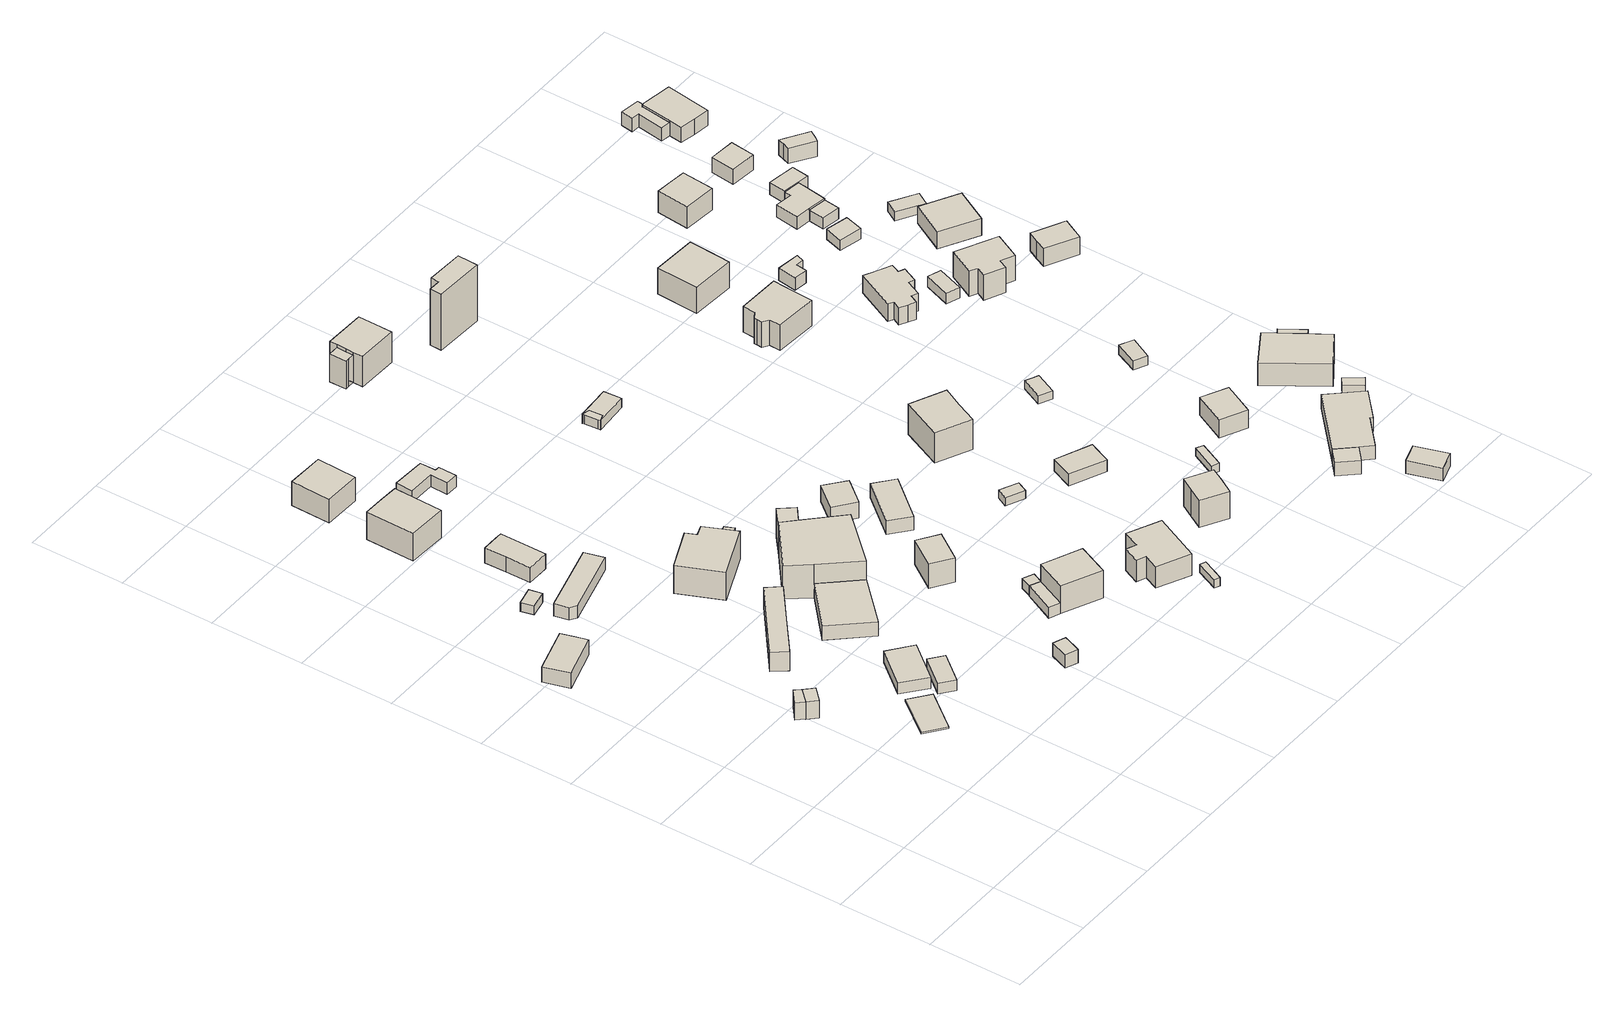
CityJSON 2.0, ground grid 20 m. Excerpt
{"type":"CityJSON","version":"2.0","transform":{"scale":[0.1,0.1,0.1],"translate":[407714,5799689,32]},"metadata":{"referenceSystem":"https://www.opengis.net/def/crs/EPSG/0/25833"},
"CityObjects":{
"building1":{"type":"Building","attributes":{"Gemeindeschluessel":"11000009","BezugspunktDach":"2200","function":"31001_2000","measuredHeight":3.9,"storeysAboveGround":1},"address":[{"country":"Germany","locality":"Berlin","thoroughfareNumber":"32","thoroughfareName":"Moßkopfring"}],"geometry":[{"type":"Solid","lod":"1","boundaries":[[[[0,1,2,3,4]],[[5,6,7,8,9]],[[5,9,4,3]],[[6,5,3,2]],[[7,6,2,1]],[[8,7,1,0]],[[9,8,0,4]]]]}]},
"building2":{"type":"Building","attributes":{"Gemeindeschluessel":"11000009","BezugspunktDach":"2200","function":"51009_1610","measuredHeight":4.05,"storeysAboveGround":0},"address":[{"country":"Germany","locality":"Berlin"}],"geometry":[{"type":"Solid","lod":"1","boundaries":[[[[10,11,12,13]],[[14,15,16,17]],[[14,17,13,12]],[[15,14,12,11]],[[16,15,11,10]],[[17,16,10,13]]]]}]},
"building3":{"type":"Building","attributes":{"Gemeindeschluessel":"11000009","BezugspunktDach":"2200","function":"31001_2000","measuredHeight":4.08,"storeysAboveGround":1},"address":[{"country":"Germany","locality":"Berlin","thoroughfareNumber":"30 (4)","thoroughfareName":"Moßkopfring"}],"geometry":[{"type":"Solid","lod":"1","boundaries":[[[[18,19,11,10]],[[20,21,22,23]],[[20,23,10,11]],[[21,20,11,19]],[[22,21,19,18]],[[23,22,18,10]]]]}]},
"building4":{"type":"Building","attributes":{"Gemeindeschluessel":"11000009","BezugspunktDach":"2200","function":"31001_2000","measuredHeight":0.333,"storeysAboveGround":1},"address":[{"country":"Germany","locality":"Berlin","thoroughfareNumber":"30 (3)","thoroughfareName":"Moßkopfring"}],"geometry":[{"type":"Solid","lod":"1","boundaries":[[[[24,25,26,27]],[[28,29,30,31]],[[28,31,27,26]],[[29,28,26,25]],[[30,29,25,24]],[[31,30,24,27]]]]}]},
"building5":{"type":"Building","attributes":{"Gemeindeschluessel":"11000009","BezugspunktDach":"2200","function":"31001_2000","measuredHeight":2.06,"storeysAboveGround":1},"address":[{"country":"Germany","locality":"Berlin","thoroughfareNumber":"33 (1)","thoroughfareName":"Moßkopfring"}],"geometry":[{"type":"Solid","lod":"1","boundaries":[[[[32,33,34,35]],[[36,37,38,39]],[[36,39,35,34]],[[37,36,34,33]],[[38,37,33,32]],[[39,38,32,35]]]]}]},
"building6":{"type":"Building","attributes":{"Gemeindeschluessel":"11000009","BezugspunktDach":"2200","function":"31001_2000","measuredHeight":2.69,"storeysAboveGround":1},"address":[{"country":"Germany","locality":"Berlin","thoroughfareNumber":"30 (2)","thoroughfareName":"Moßkopfring"}],"geometry":[{"type":"Solid","lod":"1","boundaries":[[[[40,41,42,43]],[[44,45,46,47]],[[44,47,43,42]],[[45,44,42,41]],[[46,45,41,40]],[[47,46,40,43]]]]}]},
"building7":{"type":"Building","attributes":{"Gemeindeschluessel":"11000009","BezugspunktDach":"2200","function":"31001_2000","measuredHeight":2.44,"storeysAboveGround":1},"address":[{"country":"Germany","locality":"Berlin","thoroughfareNumber":"29 (1)","thoroughfareName":"Moßkopfring"}],"geometry":[{"type":"Solid","lod":"1","boundaries":[[[[48,49,50,51]],[[52,53,54,55]],[[52,55,51,50]],[[53,52,50,49]],[[54,53,49,48]],[[55,54,48,51]]]]}]},
"building8":{"type":"Building","attributes":{"Gemeindeschluessel":"11000009","BezugspunktDach":"2200","function":"31001_2000","measuredHeight":5.48,"storeysAboveGround":1},"address":[{"country":"Germany","locality":"Berlin","thoroughfareNumber":"31 (1)","thoroughfareName":"Moßkopfring"}],"geometry":[{"type":"Solid","lod":"1","boundaries":[[[[56,57,58,59,60,61]],[[62,63,64,65,66,67]],[[62,67,61,60]],[[63,62,60,59]],[[64,63,59,58]],[[65,64,58,57]],[[66,65,57,56]],[[67,66,56,61]]]]}]},
"building9":{"type":"Building","attributes":{"Gemeindeschluessel":"11000009","BezugspunktDach":"2200","function":"31001_1010","measuredHeight":2.88,"storeysAboveGround":1},"address":[{"country":"Germany","locality":"Berlin","thoroughfareNumber":"32 (1)","thoroughfareName":"Moßkopfring"}],"geometry":[{"type":"Solid","lod":"1","boundaries":[[[[68,69,70,71,72]],[[73,74,75,76,77]],[[73,77,72,71]],[[74,73,71,70]],[[75,74,70,69]],[[76,75,69,68]],[[77,76,68,72]]]]}]},
"building10":{"type":"Building","attributes":{"Gemeindeschluessel":"11000009","BezugspunktDach":"2200","function":"31001_1010","measuredHeight":3.48,"storeysAboveGround":1},"address":[{"country":"Germany","locality":"Berlin","thoroughfareNumber":"33","thoroughfareName":"Moßkopfring"}],"geometry":[{"type":"Solid","lod":"1","boundaries":[[[[78,79,80,81,82,83]],[[84,85,86,87,88,89]],[[84,89,83,82]],[[85,84,82,81]],[[86,85,81,80]],[[87,86,80,79]],[[88,87,79,78]],[[89,88,78,83]]]]}]},
"building11":{"type":"Building","attributes":{"Gemeindeschluessel":"11000009","BezugspunktDach":"2200","function":"31001_1010","measuredHeight":8.02,"storeysAboveGround":1},"address":[{"country":"Germany","locality":"Berlin","thoroughfareNumber":"34","thoroughfareName":"Moßkopfring"}],"geometry":[{"type":"Solid","lod":"1","boundaries":[[[[90,91,92,93,94]],[[95,96,97,98,99]],[[95,99,94,93]],[[96,95,93,92]],[[97,96,92,91]],[[98,97,91,90]],[[99,98,90,94]]]]}]},
"building12":{"type":"Building","attributes":{"Gemeindeschluessel":"11000009","BezugspunktDach":"2200","function":"31001_1010","measuredHeight":6.11,"storeysAboveGround":2},"address":[{"country":"Germany","locality":"Berlin","thoroughfareNumber":"35","thoroughfareName":"Moßkopfring"}],"geometry":[{"type":"Solid","lod":"1","boundaries":[[[[100,101,102,103]],[[104,105,106,107]],[[104,107,103,102]],[[105,104,102,101]],[[106,105,101,100]],[[107,106,100,103]]]]}]},
"building13":{"type":"Building","attributes":{"Gemeindeschluessel":"11000009","BezugspunktDach":"2200","function":"31001_1010","measuredHeight":3.35,"storeysAboveGround":1},"address":[{"country":"Germany","locality":"Berlin","thoroughfareNumber":"29 (2)","thoroughfareName":"Moßkopfring"}],"geometry":[{"type":"Solid","lod":"1","boundaries":[[[[108,109,110,111]],[[112,113,114,115]],[[112,115,111,110]],[[113,112,110,109]],[[114,113,109,108]],[[115,114,108,111]]]]}]},
"building14":{"type":"Building","attributes":{"Gemeindeschluessel":"11000009","BezugspunktDach":"2200","function":"31001_1010","measuredHeight":6.48,"storeysAboveGround":2},"address":[{"country":"Germany","locality":"Berlin","thoroughfareNumber":"31","thoroughfareName":"Moßkopfring"}],"geometry":[{"type":"Solid","lod":"1","boundaries":[[[[116,117,118,119,120,121,122,123]],[[124,125,126,127,128,129,130,131]],[[124,131,123,122]],[[125,124,122,121]],[[126,125,121,120]],[[127,126,120,119]],[[128,127,119,118]],[[129,128,118,117]],[[130,129,117,116]],[[131,130,116,123]]]]}]},
"building15":{"type":"Building","attributes":{"Gemeindeschluessel":"11000009","function":"31001_1010"},"address":[{"country":"Germany","locality":"Berlin","thoroughfareNumber":"30","thoroughfareName":"Moßkopfring"}],"children":["building15-1","building15-2","building15-3"]},
"building15-1":{"type":"BuildingPart","attributes":{"BezugspunktDach":"2200","measuredHeight":9.11,"storeysAboveGround":2},"parents":["building15"],"geometry":[{"type":"MultiSurface","lod":"1","boundaries":[[[132,133,134,135,136,137]],[[138,139,140,141,142,143]],[[138,143,137,136]],[[144,145,136,135]],[[140,139,135,134]],[[141,140,134,133]],[[146,147,148,133,132]],[[149,150,142,141,151,152]],[[143,142,132,137]],[[153,139,138,145,144]],[[150,149,152,147,146]],[[152,151,148,147]]]}]},
"building15-2":{"type":"BuildingPart","attributes":{"BezugspunktDach":"2200","measuredHeight":6.67,"storeysAboveGround":2},"parents":["building15"],"geometry":[{"type":"Solid","lod":"1","boundaries":[[[[144,154,155,145]],[[156,157,139,138]],[[156,138,145,155]],[[157,156,155,154]],[[139,157,154,144]],[[138,139,144,145]]]]}]},
"building15-3":{"type":"BuildingPart","attributes":{"BezugspunktDach":"2200","measuredHeight":4.2,"storeysAboveGround":2},"parents":["building15"],"geometry":[{"type":"Solid","lod":"1","boundaries":[[[[158,148,147,146,159]],[[149,152,151,160,161]],[[149,161,159,146]],[[160,151,148,158]],[[161,160,158,159]],[[152,149,146,147]],[[151,152,147,148]]]]}]},
"building16":{"type":"Building","attributes":{"Gemeindeschluessel":"11000009","BezugspunktDach":"2200","function":"51009_1610","measuredHeight":6.11,"storeysAboveGround":0},"address":[{"country":"Germany","locality":"Berlin"}],"geometry":[{"type":"Solid","lod":"1","boundaries":[[[[162,163,164,165]],[[166,167,128,127]],[[166,127,165,164]],[[167,166,164,163]],[[128,167,163,162]],[[127,128,162,165]]]]}]},
"building17":{"type":"Building","attributes":{"Gemeindeschluessel":"11000009","BezugspunktDach":"2200","function":"31001_1312","measuredHeight":2.77,"storeysAboveGround":1},"address":[{"country":"Germany","locality":"Berlin","thoroughfareNumber":"34 (1)","thoroughfareName":"Moßkopfring"}],"geometry":[{"type":"Solid","lod":"1","boundaries":[[[[168,169,170,171,172,173,174,175]],[[176,177,178,179,180,181,182,183]],[[176,183,175,174]],[[177,176,174,173]],[[178,177,173,172]],[[179,178,172,171]],[[180,179,171,170]],[[181,180,170,169]],[[182,181,169,168]],[[183,182,168,175]]]]}]},
"building18":{"type":"Building","attributes":{"Gemeindeschluessel":"11000009","BezugspunktDach":"2200","function":"31001_1010","measuredHeight":6.18,"storeysAboveGround":2},"address":[{"country":"Germany","locality":"Berlin","thoroughfareNumber":"29","thoroughfareName":"Moßkopfring"}],"geometry":[{"type":"Solid","lod":"1","boundaries":[[[[184,185,186,187]],[[188,189,190,191]],[[188,191,187,186]],[[189,188,186,185]],[[190,189,185,184]],[[191,190,184,187]]]]}]},
"building19":{"type":"Building","attributes":{"Gemeindeschluessel":"11000009","BezugspunktDach":"2200","function":"31001_2000","measuredHeight":2.33,"storeysAboveGround":1},"address":[{"country":"Germany","locality":"Berlin","thoroughfareNumber":"28A (1)","thoroughfareName":"Moßkopfring"}],"geometry":[{"type":"Solid","lod":"1","boundaries":[[[[192,193,194,195]],[[196,197,198,199]],[[196,199,195,194]],[[197,196,194,193]],[[198,197,193,192]],[[199,198,192,195]]]]}]},
"building20":{"type":"Building","attributes":{"Gemeindeschluessel":"11000009","function":"31001_1010"},"address":[{"country":"Germany","locality":"Berlin","thoroughfareNumber":"28A","thoroughfareName":"Moßkopfring"}],"children":["building20-1","building20-2"]},
"building20-1":{"type":"BuildingPart","attributes":{"BezugspunktDach":"2200","measuredHeight":7.99,"storeysAboveGround":2},"parents":["building20"],"geometry":[{"type":"MultiSurface","lod":"1","boundaries":[[[200,201,202,203]],[[204,205,206,207]],[[192,208,203,202]],[[205,204,202,201]],[[206,205,201,200]],[[207,206,200,203]],[[204,207,208,192]]]}]},
"building20-2":{"type":"BuildingPart","attributes":{"BezugspunktDach":"2200","measuredHeight":2.5,"storeysAboveGround":2},"parents":["building20"],"geometry":[{"type":"Solid","lod":"1","boundaries":[[[[208,192,195,209]],[[210,204,207,211]],[[210,211,209,195]],[[204,210,195,192]],[[211,207,208,209]],[[204,192,208,207]]]]}]},
"building21":{"type":"Building","attributes":{"Gemeindeschluessel":"11000009","BezugspunktDach":"2200","function":"31001_2000","measuredHeight":4.3,"storeysAboveGround":1},"address":[{"country":"Germany","locality":"Berlin","thoroughfareNumber":"30 (1)","thoroughfareName":"Moßkopfring"}],"geometry":[{"type":"Solid","lod":"1","boundaries":[[[[212,213,214,215]],[[216,217,218,219]],[[216,219,215,214]],[[217,216,214,213]],[[218,217,213,212]],[[219,218,212,215]]]]}]},
"building22":{"type":"Building","attributes":{"Gemeindeschluessel":"11000009","BezugspunktDach":"2200","function":"31001_1010","measuredHeight":3.22,"storeysAboveGround":1},"address":[{"country":"Germany","locality":"Berlin","thoroughfareNumber":"29 (3)","thoroughfareName":"Moßkopfring"}],"geometry":[{"type":"Solid","lod":"1","boundaries":[[[[220,221,222,223]],[[224,225,226,227]],[[224,227,223,222]],[[225,224,222,221]],[[226,225,221,220]],[[227,226,220,223]]]]}]},
"building23":{"type":"Building","attributes":{"Gemeindeschluessel":"11000009","BezugspunktDach":"2200","function":"31001_2000","measuredHeight":1.94,"storeysAboveGround":1},"address":[{"country":"Germany","locality":"Berlin","thoroughfareNumber":"27 (2)","thoroughfareName":"Moßkopfring"}],"geometry":[{"type":"Solid","lod":"1","boundaries":[[[[228,229,230,231]],[[232,233,234,235]],[[232,235,231,230]],[[233,232,230,229]],[[234,233,229,228]],[[235,234,228,231]]]]}]},
"building24":{"type":"Building","attributes":{"Gemeindeschluessel":"11000009","BezugspunktDach":"2200","function":"31001_1010","measuredHeight":6.79,"storeysAboveGround":1},"address":[{"country":"Germany","locality":"Berlin","thoroughfareNumber":"27 (3)","thoroughfareName":"Moßkopfring"}],"geometry":[{"type":"Solid","lod":"1","boundaries":[[[[236,237,238,239,240,241,242,243,244]],[[245,246,247,248,249,250,251,252,253]],[[245,253,244,243]],[[246,245,243,242]],[[247,246,242,241]],[[248,247,241,240]],[[249,248,240,239]],[[250,249,239,238]],[[251,250,238,237]],[[252,251,237,236]],[[253,252,236,244]]]]}]},
"building25":{"type":"Building","attributes":{"Gemeindeschluessel":"11000009","BezugspunktDach":"2200","function":"31001_2000","measuredHeight":2.15,"storeysAboveGround":1},"address":[{"country":"Germany","locality":"Berlin","thoroughfareNumber":"33 (2)","thoroughfareName":"Moßkopfring"}],"geometry":[{"type":"Solid","lod":"1","boundaries":[[[[254,255,256,257,258,259]],[[260,261,262,263,264,265]],[[260,265,259,258]],[[261,260,258,257]],[[262,261,257,256]],[[263,262,256,255]],[[264,263,255,254]],[[265,264,254,259]]]]}]},
"building26":{"type":"Building","attributes":{"Gemeindeschluessel":"11000009","function":"31001_1010"},"address":[{"country":"Germany","locality":"Berlin","thoroughfareNumber":"36","thoroughfareName":"Moßkopfring"}],"children":["building26-1","building26-2"]},
"building26-1":{"type":"BuildingPart","attributes":{"BezugspunktDach":"2200","measuredHeight":8.49,"storeysAboveGround":2},"parents":["building26"],"geometry":[{"type":"MultiSurface","lod":"1","boundaries":[[[266,267,268,269,270,271,272,273]],[[274,275,276,277,278,279,280,281]],[[274,281,273,272]],[[282,283,284,272,271]],[[285,282,275,271,270]],[[277,276,270,269]],[[278,277,269,268]],[[279,278,268,267]],[[280,279,267,266]],[[281,280,266,273]],[[275,274,284,283,282]],[[276,275,282,285]]]}]},
"building26-2":{"type":"BuildingPart","attributes":{"BezugspunktDach":"2200","measuredHeight":6.54,"storeysAboveGround":2},"parents":["building26"],"geometry":[{"type":"MultiSurface","lod":"1","boundaries":[[[286,283,285,287,288]],[[289,276,274,290,291]],[[289,291,288,287]],[[276,289,287,285]],[[276,285,276,275,274]],[[290,274,283,286]],[[291,290,286,288]],[[274,275,282,283,292]],[[282,275,276,285]]]}]},
"building27":{"type":"Building","attributes":{"Gemeindeschluessel":"11000009","BezugspunktDach":"2200","function":"31001_2723","measuredHeight":2.32,"storeysAboveGround":1},"address":[{"country":"Germany","locality":"Berlin","thoroughfareNumber":"28 (1)","thoroughfareName":"Moßkopfring"}],"geometry":[{"type":"Solid","lod":"1","boundaries":[[[[293,294,295,296]],[[297,298,299,300]],[[297,300,296,295]],[[298,297,295,294]],[[299,298,294,293]],[[300,299,293,296]]]]}]},
"building28":{"type":"Building","attributes":{"Gemeindeschluessel":"11000009","BezugspunktDach":"2200","function":"51009_1610","measuredHeight":2.21,"storeysAboveGround":0},"address":[{"country":"Germany","locality":"Berlin"}],"geometry":[{"type":"Solid","lod":"1","boundaries":[[[[258,257,256,301,302,259]],[[303,304,262,261,260,265]],[[303,265,259,302]],[[304,303,302,301]],[[262,304,301,256]],[[261,262,256,257]],[[260,261,257,258]],[[265,260,258,259]]]]}]},
"building29":{"type":"Building","attributes":{"Gemeindeschluessel":"11000009","BezugspunktDach":"2200","function":"31001_1010","measuredHeight":7.36,"storeysAboveGround":2},"address":[{"country":"Germany","locality":"Berlin","thoroughfareNumber":"26","thoroughfareName":"Moßkopfring"}],"geometry":[{"type":"Solid","lod":"1","boundaries":[[[[305,306,307,308,309,310]],[[311,312,313,314,315,316]],[[311,316,310,309]],[[312,311,309,308]],[[313,312,308,307]],[[314,313,307,306]],[[315,314,306,305]],[[316,315,305,310]]]]}]},
"building30":{"type":"Building","attributes":{"Gemeindeschluessel":"11000009","BezugspunktDach":"2200","function":"31001_1010","measuredHeight":3.18,"storeysAboveGround":1},"address":[{"country":"Germany","locality":"Berlin","thoroughfareNumber":"27","thoroughfareName":"Moßkopfring"}],"geometry":[{"type":"Solid","lod":"1","boundaries":[[[[317,318,319,320,321]],[[322,323,324,325,326]],[[322,326,321,320]],[[323,322,320,319]],[[324,323,319,318]],[[325,324,318,317]],[[326,325,317,321]]]]}]},
"building31":{"type":"Building","attributes":{"Gemeindeschluessel":"11000009","BezugspunktDach":"2200","function":"31001_1010","measuredHeight":8.91,"storeysAboveGround":1},"address":[{"country":"Germany","locality":"Berlin","thoroughfareNumber":"28","thoroughfareName":"Moßkopfring"}],"geometry":[{"type":"Solid","lod":"1","boundaries":[[[[327,328,329,330,331]],[[332,333,334,335,336]],[[332,336,331,330]],[[333,332,330,329]],[[334,333,329,328]],[[335,334,328,327]],[[336,335,327,331]]]]}]},
"building32":{"type":"Building","attributes":{"Gemeindeschluessel":"11000009","BezugspunktDach":"2200","function":"31001_2463","measuredHeight":13.13,"storeysAboveGround":1},"address":[{"country":"Germany","locality":"Berlin","thoroughfareNumber":"36 (1)","thoroughfareName":"Moßkopfring"}],"geometry":[{"type":"Solid","lod":"1","boundaries":[[[[337,338,339,340,341,342]],[[343,344,345,346,347,348]],[[343,348,342,341]],[[344,343,341,340]],[[345,344,340,339]],[[346,345,339,338]],[[347,346,338,337]],[[348,347,337,342]]]]}]},
"building33":{"type":"Building","attributes":{"Gemeindeschluessel":"11000009","BezugspunktDach":"2200","function":"31001_2000","measuredHeight":1.82,"storeysAboveGround":1},"address":[{"country":"Germany","locality":"Berlin","thoroughfareNumber":"26 (1)","thoroughfareName":"Moßkopfring"}],"geometry":[{"type":"Solid","lod":"1","boundaries":[[[[349,350,351,352]],[[353,354,355,356]],[[353,356,352,351]],[[354,353,351,350]],[[355,354,350,349]],[[356,355,349,352]]]]}]},
"building34":{"type":"Building","attributes":{"Gemeindeschluessel":"11000009","BezugspunktDach":"2200","function":"31001_2463","measuredHeight":2.17,"storeysAboveGround":1},"address":[{"country":"Germany","locality":"Berlin","thoroughfareNumber":"27 (1)","thoroughfareName":"Moßkopfring"}],"geometry":[{"type":"Solid","lod":"1","boundaries":[[[[357,358,359,360,361]],[[362,363,364,365,366]],[[362,366,361,360]],[[363,362,360,359]],[[364,363,359,358]],[[365,364,358,357]],[[366,365,357,361]]]]}]},
"building35":{"type":"Building","attributes":{"Gemeindeschluessel":"11000009","BezugspunktDach":"2200","function":"31001_1010","measuredHeight":7.7,"storeysAboveGround":1},"address":[{"country":"Germany","locality":"Berlin","thoroughfareNumber":"57A","thoroughfareName":"Moßkopfring"}],"geometry":[{"type":"Solid","lod":"1","boundaries":[[[[367,368,369,370,371,372,373,374,375,376]],[[377,378,379,380,381,382,383,384,385,386]],[[377,386,376,375]],[[378,377,375,374]],[[379,378,374,373]],[[380,379,373,372]],[[381,380,372,371]],[[382,381,371,370]],[[383,382,370,369]],[[384,383,369,368]],[[385,384,368,367]],[[386,385,367,376]]]]}]},
"building36":{"type":"Building","attributes":{"Gemeindeschluessel":"11000009","BezugspunktDach":"2200","function":"31001_1010","measuredHeight":5.01,"storeysAboveGround":1},"address":[{"country":"Germany","locality":"Berlin","thoroughfareNumber":"26A","thoroughfareName":"Moßkopfring"}],"geometry":[{"type":"Solid","lod":"1","boundaries":[[[[387,388,389,390]],[[391,392,393,394]],[[391,394,390,389]],[[392,391,389,388]],[[393,392,388,387]],[[394,393,387,390]]]]}]},
"building37":{"type":"Building","attributes":{"Gemeindeschluessel":"11000009","BezugspunktDach":"2200","function":"31001_1010","measuredHeight":3.04,"storeysAboveGround":1},"address":[{"country":"Germany","locality":"Berlin","thoroughfareNumber":"25C (3)","thoroughfareName":"Moßkopfring"}],"geometry":[{"type":"Solid","lod":"1","boundaries":[[[[395,396,397,398]],[[399,400,401,402]],[[399,402,398,397]],[[400,399,397,396]],[[401,400,396,395]],[[402,401,395,398]]]]}]},
"building38":{"type":"Building","attributes":{"Gemeindeschluessel":"11000009","function":"31001_1010"},"address":[{"country":"Germany","locality":"Berlin","thoroughfareNumber":"25C","thoroughfareName":"Moßkopfring"}],"children":["building38-1","building38-2"]},
"building38-1":{"type":"BuildingPart","attributes":{"BezugspunktDach":"2200","measuredHeight":3.21,"storeysAboveGround":1},"parents":["building38"],"geometry":[{"type":"Solid","lod":"1","boundaries":[[[[403,404,405,406,407,408,409]],[[410,411,412,413,414,415,416]],[[410,416,409,408]],[[411,410,408,407]],[[412,411,407,406]],[[413,412,406,405]],[[414,413,405,404]],[[415,414,404,403]],[[403,409,416,415]]]]}]},
"building38-2":{"type":"BuildingPart","attributes":{"BezugspunktDach":"2200","measuredHeight":3.21,"storeysAboveGround":1},"parents":["building38"],"geometry":[{"type":"Solid","lod":"1","boundaries":[[[[417,403,409,418]],[[416,415,419,420]],[[416,420,418,409]],[[419,415,403,417]],[[420,419,417,418]],[[415,416,409,403]]]]}]},
"building39":{"type":"Building","attributes":{"Gemeindeschluessel":"11000009","BezugspunktDach":"2200","function":"31001_1010","measuredHeight":7.93,"storeysAboveGround":1},"address":[{"country":"Germany","locality":"Berlin","thoroughfareNumber":"58","thoroughfareName":"Moßkopfring"}],"geometry":[{"type":"Solid","lod":"1","boundaries":[[[[421,422,423,424,425]],[[426,427,428,429,430]],[[426,430,425,424]],[[427,426,424,423]],[[428,427,423,422]],[[429,428,422,421]],[[430,429,421,425]]]]}]},
"building40":{"type":"Building","attributes":{"Gemeindeschluessel":"11000009","BezugspunktDach":"2200","function":"31001_2463","measuredHeight":2.7,"storeysAboveGround":1},"address":[{"country":"Germany","locality":"Berlin","thoroughfareNumber":"26A (1)","thoroughfareName":"Moßkopfring"}],"geometry":[{"type":"Solid","lod":"1","boundaries":[[[[431,432,433,434]],[[435,436,437,438]],[[435,438,434,433]],[[436,435,433,432]],[[437,436,432,431]],[[438,437,431,434]]]]}]},
"building41":{"type":"Building","attributes":{"Gemeindeschluessel":"11000009","BezugspunktDach":"2200","function":"31001_1010","measuredHeight":5.44,"storeysAboveGround":1},"address":[{"country":"Germany","locality":"Berlin","thoroughfareNumber":"57","thoroughfareName":"Moßkopfring"}],"geometry":[{"type":"Solid","lod":"1","boundaries":[[[[439,440,441,442,443,444,445,446,447,448,449,450,451,452]],[[453,454,455,456,457,458,459,460,461,462,463,464,465,466]],[[453,466,452,451]],[[454,453,451,450]],[[455,454,450,449]],[[456,455,449,448]],[[457,456,448,447]],[[458,457,447,446]],[[459,458,446,445]],[[460,459,445,444]],[[461,460,444,443]],[[462,461,443,442]],[[463,462,442,441]],[[464,463,441,440]],[[465,464,440,439]],[[466,465,439,452]]]]}]},
"building42":{"type":"Building","attributes":{"Gemeindeschluessel":"11000009","BezugspunktDach":"2200","function":"31001_2000","measuredHeight":2.84,"storeysAboveGround":1},"address":[{"country":"Germany","locality":"Berlin","thoroughfareNumber":"57A (1)","thoroughfareName":"Moßkopfring"}],"geometry":[{"type":"Solid","lod":"1","boundaries":[[[[467,468,469,470,471,472]],[[473,474,475,476,477,478]],[[473,478,472,471]],[[474,473,471,470]],[[475,474,470,469]],[[476,475,469,468]],[[477,476,468,467]],[[478,477,467,472]]]]}]},
"building43":{"type":"Building","attributes":{"Gemeindeschluessel":"11000009","BezugspunktDach":"2200","function":"31001_2463","measuredHeight":2.12,"storeysAboveGround":1},"address":[{"country":"Germany","locality":"Berlin","thoroughfareNumber":"25C (1)","thoroughfareName":"Moßkopfring"}],"geometry":[{"type":"Solid","lod":"1","boundaries":[[[[479,480,481,482]],[[483,484,485,486]],[[483,486,482,481]],[[484,483,481,480]],[[485,484,480,479]],[[486,485,479,482]]]]}]},
"building44":{"type":"Building","attributes":{"Gemeindeschluessel":"11000009","function":"31001_1010"},"address":[{"country":"Germany","locality":"Berlin","thoroughfareNumber":"25B","thoroughfareName":"Moßkopfring"}],"children":["building44-1","building44-2"]},
"building44-1":{"type":"BuildingPart","attributes":{"BezugspunktDach":"2200","measuredHeight":5.69,"storeysAboveGround":2},"parents":["building44"],"geometry":[{"type":"MultiSurface","lod":"1","boundaries":[[[487,488,489,490,491,492]],[[493,494,495,496,497,498]],[[493,498,492,491]],[[494,493,491,490]],[[495,499,500,490,489]],[[496,495,489,488]],[[497,496,488,487]],[[498,497,487,492]],[[494,500,499,495]]]}]},
"building44-2":{"type":"BuildingPart","attributes":{"BezugspunktDach":"2200","measuredHeight":4.85,"storeysAboveGround":2},"parents":["building44"],"geometry":[{"type":"Solid","lod":"1","boundaries":[[[[499,501,502,500]],[[503,504,495,494]],[[503,494,500,502]],[[504,503,502,501]],[[495,504,501,499]],[[494,495,499,500]]]]}]},
"building45":{"type":"Building","attributes":{"Gemeindeschluessel":"11000009","BezugspunktDach":"2200","function":"31001_2463","measuredHeight":2.56,"storeysAboveGround":1},"address":[{"country":"Germany","locality":"Berlin","thoroughfareNumber":"56A (1)","thoroughfareName":"Moßkopfring"}],"geometry":[{"type":"Solid","lod":"1","boundaries":[[[[505,506,507,508]],[[509,510,511,512]],[[509,512,508,507]],[[510,509,507,506]],[[511,510,506,505]],[[512,511,505,508]]]]}]},
"building46":{"type":"Building","attributes":{"Gemeindeschluessel":"11000009","BezugspunktDach":"2200","function":"31001_1010","measuredHeight":5.89,"storeysAboveGround":2},"address":[{"country":"Germany","locality":"Berlin","thoroughfareNumber":"56A","thoroughfareName":"Moßkopfring"}],"geometry":[{"type":"Solid","lod":"1","boundaries":[[[[513,514,515,516,517,518,519,520]],[[521,522,523,524,525,526,527,528]],[[521,528,520,519]],[[522,521,519,518]],[[523,522,518,517]],[[524,523,517,516]],[[525,524,516,515]],[[526,525,515,514]],[[527,526,514,513]],[[528,527,513,520]]]]}]},
"building47":{"type":"Building","attributes":{"Gemeindeschluessel":"11000009","BezugspunktDach":"2200","function":"31001_1010","measuredHeight":6.44,"storeysAboveGround":2},"address":[{"country":"Germany","locality":"Berlin","thoroughfareNumber":"59","thoroughfareName":"Moßkopfring"}],"geometry":[{"type":"Solid","lod":"1","boundaries":[[[[529,530,531,532,533]],[[534,535,536,537,538]],[[534,538,533,532]],[[535,534,532,531]],[[536,535,531,530]],[[537,536,530,529]],[[538,537,529,533]]]]}]},
"building48":{"type":"Building","attributes":{"Gemeindeschluessel":"11000009","BezugspunktDach":"2200","function":"31001_1010","measuredHeight":2.43,"storeysAboveGround":1},"address":[{"country":"Germany","locality":"Berlin","thoroughfareNumber":"57 (1)","thoroughfareName":"Moßkopfring"}],"geometry":[{"type":"Solid","lod":"1","boundaries":[[[[539,540,541,542]],[[543,544,545,546]],[[543,546,542,541]],[[544,543,541,540]],[[545,544,540,539]],[[546,545,539,542]]]]}]},
"building49":{"type":"Building","attributes":{"Gemeindeschluessel":"11000009","function":"31001_1010"},"address":[{"country":"Germany","locality":"Berlin","thoroughfareNumber":"58A","thoroughfareName":"Moßkopfring"}],"children":["building49-1","building49-2"]},
"building49-1":{"type":"BuildingPart","attributes":{"BezugspunktDach":"2200","measuredHeight":3.8,"storeysAboveGround":1},"parents":["building49"],"geometry":[{"type":"MultiSurface","lod":"1","boundaries":[[[547,548,549,550,551,552,553,554]],[[555,556,557,558,559,560,561,562]],[[555,562,554,553]],[[556,555,553,552]],[[557,556,552,551]],[[558,557,551,550]],[[559,558,550,549]],[[560,559,549,548]],[[563,564,548,547]],[[562,561,547,554]],[[565,561,560,564,563]]]}]},
"building49-2":{"type":"BuildingPart","attributes":{"BezugspunktDach":"2200","measuredHeight":2.65,"storeysAboveGround":1},"parents":["building49"],"geometry":[{"type":"Solid","lod":"1","boundaries":[[[[566,564,563,567]],[[561,560,568,569]],[[561,569,567,563]],[[568,560,564,566]],[[569,568,566,567]],[[560,561,563,564]]]]}]},
"building50":{"type":"Building","attributes":{"Gemeindeschluessel":"11000009","BezugspunktDach":"2200","function":"31001_1010","measuredHeight":5.2,"storeysAboveGround":1},"address":[{"country":"Germany","locality":"Berlin","thoroughfareNumber":"56","thoroughfareName":"Moßkopfring"}],"geometry":[{"type":"Solid","lod":"1","boundaries":[[[[570,571,572,573,574,575,576,577]],[[578,579,580,581,582,583,584,585]],[[578,585,577,576]],[[579,578,576,575]],[[580,579,575,574]],[[581,580,574,573]],[[582,581,573,572]],[[583,582,572,571]],[[584,583,571,570]],[[585,584,570,577]]]]}]},
"building51":{"type":"Building","attributes":{"Gemeindeschluessel":"11000009","BezugspunktDach":"2200","function":"31001_1010","measuredHeight":4.46,"storeysAboveGround":1},"address":[{"country":"Germany","locality":"Berlin","thoroughfareNumber":"55","thoroughfareName":"Moßkopfring"}],"geometry":[{"type":"Solid","lod":"1","boundaries":[[[[586,587,588,589]],[[590,591,592,593]],[[590,593,589,588]],[[591,590,588,587]],[[592,591,587,586]],[[593,592,586,589]]]]}]},
"building52":{"type":"Building","attributes":{"Gemeindeschluessel":"11000009","BezugspunktDach":"2200","function":"31001_2000","measuredHeight":2.9,"storeysAboveGround":1},"address":[{"country":"Germany","locality":"Berlin","thoroughfareNumber":"58A (1)","thoroughfareName":"Moßkopfring"}],"geometry":[{"type":"Solid","lod":"1","boundaries":[[[[594,595,596,597,598]],[[599,600,601,602,603]],[[599,603,598,597]],[[600,599,597,596]],[[601,600,596,595]],[[602,601,595,594]],[[603,602,594,598]]]]}]},
"building53":{"type":"Building","attributes":{"Gemeindeschluessel":"11000009","BezugspunktDach":"2200","function":"31001_2000","measuredHeight":2.04,"storeysAboveGround":1},"address":[{"country":"Germany","locality":"Berlin","thoroughfareNumber":"55 (1)","thoroughfareName":"Moßkopfring"}],"geometry":[{"type":"Solid","lod":"1","boundaries":[[[[604,605,606,607]],[[608,609,610,611]],[[608,611,607,606]],[[609,608,606,605]],[[610,609,605,604]],[[611,610,604,607]]]]}]},
"building54":{"type":"Building","attributes":{"Gemeindeschluessel":"11000009","BezugspunktDach":"2200","function":"31001_1010","measuredHeight":2.46,"storeysAboveGround":1},"address":[{"country":"Germany","locality":"Berlin","thoroughfareNumber":"56 (2)","thoroughfareName":"Moßkopfring"}],"geometry":[{"type":"Solid","lod":"1","boundaries":[[[[612,613,614,615]],[[616,617,581,580]],[[616,580,615,614]],[[617,616,614,613]],[[581,617,613,612]],[[580,581,612,615]]]]}]},
"building55":{"type":"Building","attributes":{"Gemeindeschluessel":"11000009","BezugspunktDach":"2200","function":"31001_1010","measuredHeight":3.59,"storeysAboveGround":1},"address":[{"country":"Germany","locality":"Berlin","thoroughfareNumber":"59 (1)","thoroughfareName":"Moßkopfring"}],"geometry":[{"type":"Solid","lod":"1","boundaries":[[[[618,619,620,621]],[[622,623,624,625]],[[622,625,621,620]],[[623,622,620,619]],[[624,623,619,618]],[[625,624,618,621]]]]}]},
"building56":{"type":"Building","attributes":{"Gemeindeschluessel":"11000009","BezugspunktDach":"2200","function":"31001_2000","measuredHeight":3.97,"storeysAboveGround":1},"address":[{"country":"Germany","locality":"Berlin","thoroughfareNumber":"53 (1)","thoroughfareName":"Moßkopfring"}],"geometry":[{"type":"Solid","lod":"1","boundaries":[[[[626,627,628,629,630,631]],[[632,633,634,635,636,637]],[[632,637,631,630]],[[633,632,630,629]],[[634,633,629,628]],[[635,634,628,627]],[[636,635,627,626]],[[637,636,626,631]]]]}]},
"building57":{"type":"Building","attributes":{"Gemeindeschluessel":"11000009","function":"31001_1010"},"address":[{"country":"Germany","locality":"Berlin","thoroughfareNumber":"60","thoroughfareName":"Moßkopfring"}],"children":["building57-1","building57-2"]},
"building57-1":{"type":"BuildingPart","attributes":{"BezugspunktDach":"2200","measuredHeight":4.19,"storeysAboveGround":1},"parents":["building57"],"geometry":[{"type":"MultiSurface","lod":"1","boundaries":[[[638,639,640,641,642,643,644]],[[645,646,647,648,649,650,651]],[[645,651,644,643]],[[652,653,643,642]],[[647,654,652,642,641]],[[648,647,641,640]],[[649,648,640,639]],[[650,649,639,638]],[[651,650,638,644]],[[646,645,653,652]],[[652,654,647,646]]]}]},
"building57-2":{"type":"BuildingPart","attributes":{"BezugspunktDach":"2200","measuredHeight":3.02,"storeysAboveGround":1},"parents":["building57"],"geometry":[{"type":"MultiSurface","lod":"1","boundaries":[[[655,656,653,652,654,657,658,659]],[[660,661,647,646,645,662,663,664]],[[660,664,659,658]],[[661,660,658,657]],[[647,661,657,654]],[[662,645,653,656]],[[663,662,656,655]],[[664,663,655,659]],[[646,647,654,652,665]],[[645,646,652,653]]]}]}
},
"vertices":[
[25,959,45],[122,988,45],[114,1015,45],[106,1042,45],[9,1013,45],[106,1042,9],[114,1015,9],[122,988,9],[25,959,9],[9,1013,9],
[197,558,52],[222,584,52],[212,596,52],[183,572,52],[212,596,12],[222,584,12],[197,558,12],[183,572,12],
[215,540,52],[240,566,52],[222,584,11],[240,566,11],[215,540,11],[197,558,11],
[327,331,13],[388,409,13],[346,442,13],[285,363,13],[346,442,10],[388,409,10],[327,331,10],[285,363,10],
[150,1130,39],[188,1138,39],[182,1165,39],[144,1156,39],[182,1165,18],[188,1138,18],[150,1130,18],[144,1156,18],
[397,421,41],[458,496,41],[409,534,41],[349,460,41],[409,534,15],[458,496,15],[397,421,15],[349,460,15],
[421,380,38],[467,437,38],[439,459,38],[393,402,38],[439,459,13],[467,437,13],[421,380,13],[393,402,13],
[289,659,61],[362,718,61],[435,777,61],[412,804,61],[339,745,61],[266,687,61],[339,745,16],[412,804,16],[435,777,16],[362,718,16],[289,659,16],[266,687,16],
[174,1069,47],[188,1060,47],[330,1099,47],[319,1140,47],[168,1099,47],[319,1140,18],[330,1099,18],[188,1060,18],[174,1069,18],[168,1099,18],
[222,1243,52],[222,1190,52],[271,1190,52],[271,1290,52],[256,1290,52],[221,1290,52],[256,1290,17],[271,1290,17],[271,1190,17],[222,1190,17],[222,1243,17],[221,1290,17],
[237,1398,79],[239,1503,79],[197,1505,79],[155,1506,79],[153,1401,79],[155,1506,14],[197,1505,14],[239,1503,14],[237,1398,14],[153,1401,14],
[233,1587,70],[236,1672,70],[156,1674,70],[154,1589,70],[156,1674,14],[236,1672,14],[233,1587,14],[154,1589,14],
[615,247,43],[630,285,43],[604,295,43],[589,257,43],[604,295,12],[630,285,12],[615,247,12],[589,257,12],
[385,868,84],[497,916,84],[492,927,84],[483,947,84],[467,983,84],[444,974,84],[434,996,84],[346,958,84],[434,996,19],[444,974,19],[467,983,19],[483,947,19],[492,927,19],[497,916,19],[385,868,19],[346,958,19],
[485,743,95],[549,672,95],[641,772,95],[573,840,95],[547,866,95],[449,788,95],[547,866,17],[573,840,17],[641,772,17],[549,672,17],[485,743,17],[449,788,17],[573,840,84],[547,866,84],[485,743,51],[517,707,51],[549,672,51],[485,743,18],[485,743,37],[549,672,18],[517,707,18],[573,840,63],
[612,871,84],[588,900,84],[588,900,17],[612,871,17],
[462,584,51],[393,660,51],[462,584,18],[393,660,18],
[492,927,80],[503,932,80],[494,951,80],[483,947,80],[494,951,19],[503,932,19],
[343,1497,44],[342,1459,44],[369,1458,44],[370,1498,44],[360,1498,44],[360,1532,44],[288,1535,44],[287,1498,44],[288,1535,17],[360,1532,17],[360,1498,17],[370,1498,17],[369,1458,17],[342,1459,17],[343,1497,17],[287,1498,17],
[666,557,78],[707,617,78],[665,646,78],[624,586,78],[665,646,21],[707,617,21],[666,557,21],[624,586,21],
[732,413,47],[742,435,47],[719,445,47],[710,423,47],[719,445,24],[742,435,24],[732,413,24],[710,423,24],
[783,310,87],[813,377,87],[732,413,87],[702,347,87],[732,413,22],[813,377,22],[783,310,22],[702,347,22],[702,347,47],
[679,357,47],[710,423,22],[679,357,22],
[719,809,55],[759,859,55],[718,893,55],[677,842,55],[718,893,17],[759,859,17],[719,809,17],[677,842,17],
[746,706,52],[817,792,52],[777,825,52],[706,739,52],[777,825,20],[817,792,20],[746,706,20],[706,739,20],
[935,157,41],[957,204,41],[945,209,41],[924,162,41],[945,209,22],[957,204,22],[935,157,22],[924,162,22],
[874,278,74],[860,247,74],[928,215,74],[975,315,74],[941,331,74],[907,347,74],[891,312,74],[870,321,74],[854,287,74],[870,321,24],[891,312,24],[907,347,24],[941,331,24],[975,315,24],[928,215,24],[860,247,24],[874,278,24],[854,287,24],
[655,1374,36],[657,1346,36],[658,1341,36],[672,1347,36],[670,1375,36],[654,1379,36],[670,1375,14],[672,1347,14],[658,1341,14],[657,1346,14],[655,1374,14],[654,1379,14],
[596,1763,86],[597,1800,86],[597,1837,86],[509,1839,86],[509,1823,86],[508,1802,86],[508,1786,86],[508,1765,86],[508,1786,15],[508,1802,15],[509,1823,15],[509,1839,15],[597,1837,15],[597,1800,15],[596,1763,15],[508,1765,15],[508,1802,80],[508,1786,80],[508,1786,49],[509,1823,80],
[494,1786,80],[485,1823,80],[485,1786,80],[485,1823,15],[494,1786,15],[485,1786,15],[508,1786,64],
[930,587,46],[941,610,46],[903,628,46],[891,605,46],[903,628,27],[941,610,27],[930,587,27],[891,605,27],
[732,1347,36],[729,1385,36],[729,1385,14],[732,1347,14],
[1098,251,91],[1115,280,91],[1132,310,91],[1079,340,91],[1062,311,91],[1045,281,91],[1062,311,27],[1079,340,27],[1132,310,27],[1115,280,27],[1098,251,27],[1045,281,27],
[1078,510,56],[1098,557,56],[1061,573,56],[1024,589,56],[1004,543,56],[1024,589,28],[1061,573,28],[1098,557,28],[1078,510,28],[1004,543,28],
[993,749,95],[1013,793,95],[1034,836,95],[961,870,95],[921,783,95],[961,870,24],[1034,836,24],[1013,793,24],[993,749,24],[921,783,24],
[782,1704,147],[784,1748,147],[703,1751,147],[702,1733,147],[676,1734,147],[675,1708,147],[676,1734,16],[702,1733,16],[703,1751,16],[784,1748,16],[782,1704,16],[675,1708,16],
[1197,344,47],[1222,397,47],[1208,404,47],[1182,350,47],[1208,404,28],[1222,397,28],[1197,344,28],[1182,350,28],
[1190,710,49],[1211,756,49],[1198,762,49],[1184,769,49],[1162,723,49],[1184,769,30],[1198,762,30],[1211,756,30],[1190,710,30],[1162,723,30],
[1027,1226,81],[1026,1201,81],[1117,1196,81],[1119,1240,81],[1122,1284,81],[1030,1287,81],[1029,1260,81],[1015,1252,81],[1015,1245,81],[1014,1234,81],[1015,1245,21],[1015,1252,21],[1029,1260,21],[1030,1287,21],[1122,1284,21],[1119,1240,21],[1117,1196,21],[1026,1201,21],[1027,1226,21],[1014,1234,21],
[1327,372,72],[1360,438,72],[1306,465,72],[1273,398,72],[1306,465,30],[1360,438,30],[1327,372,30],[1273,398,30],
[1425,7,42],[1468,21,42],[1446,89,42],[1404,75,42],[1446,89,12],[1468,21,12],[1425,7,12],[1404,75,12],
[1372,157,57],[1392,135,57],[1451,189,57],[1455,184,57],[1513,237,57],[1455,300,57],[1339,193,57],[1455,300,25],[1513,237,25],[1455,184,25],[1451,189,25],[1392,135,25],[1372,157,25],[1339,193,25],
[1343,131,57],[1310,167,57],[1343,131,25],[1310,167,25],
[1122,1383,79],[1125,1428,79],[1128,1474,79],[1033,1479,79],[1028,1389,79],[1033,1479,18],[1128,1474,18],[1125,1428,18],[1122,1383,18],[1028,1389,18],
[1366,623,55],[1389,670,55],[1361,684,55],[1339,636,55],[1361,684,33],[1389,670,33],[1366,623,33],[1339,636,33],
[1214,1081,67],[1205,1064,67],[1222,1055,67],[1237,1048,67],[1245,1065,67],[1259,1059,67],[1275,1092,67],[1287,1087,67],[1302,1119,67],[1289,1125,67],[1298,1144,67],[1271,1157,67],[1243,1171,67],[1202,1087,67],[1243,1171,26],[1271,1157,26],[1298,1144,26],[1289,1125,26],[1302,1119,26],[1287,1087,26],[1275,1092,26],[1259,1059,26],[1245,1065,26],[1237,1048,26],[1222,1055,26],[1205,1064,26],[1214,1081,26],[1202,1087,26],
[1211,1275,51],[1214,1298,51],[1231,1296,51],[1237,1313,51],[1188,1319,51],[1182,1279,51],[1188,1319,22],[1237,1313,22],[1231,1296,22],[1214,1298,22],[1211,1275,22],[1182,1279,22],
[1532,256,48],[1550,269,48],[1525,303,48],[1507,290,48],[1525,303,27],[1550,269,27],[1532,256,27],[1507,290,27],
[1514,315,82],[1585,363,82],[1559,403,82],[1528,450,82],[1511,474,82],[1438,429,82],[1511,474,29],[1528,450,29],[1559,403,29],[1585,363,29],[1514,315,29],[1438,429,29],[1559,403,77],[1528,450,77],
[1574,413,77],[1543,460,77],[1543,460,29],[1574,413,29],
[1329,1016,55],[1349,1072,55],[1321,1082,55],[1301,1026,55],[1321,1082,30],[1349,1072,30],[1329,1016,30],[1301,1026,30],
[1357,995,91],[1347,975,91],[1388,955,91],[1397,975,91],[1426,961,91],[1454,1017,91],[1369,1059,91],[1341,1003,91],[1369,1059,32],[1454,1017,32],[1426,961,32],[1397,975,32],[1388,955,32],[1347,975,32],[1357,995,32],[1341,1003,32],
[1282,1534,74],[1288,1603,74],[1254,1607,74],[1219,1610,74],[1212,1540,74],[1219,1610,24],[1254,1607,24],[1288,1603,24],[1282,1534,24],[1212,1540,24],
[1367,1263,51],[1378,1302,51],[1330,1313,51],[1318,1274,51],[1330,1313,27],[1378,1302,27],[1367,1263,27],[1318,1274,27],
[1356,1370,55],[1395,1364,55],[1403,1415,55],[1405,1429,55],[1369,1434,55],[1367,1420,55],[1330,1425,55],[1323,1374,55],[1330,1425,26],[1367,1420,26],[1369,1434,26],[1405,1429,26],[1403,1415,26],[1395,1364,26],[1356,1370,26],[1323,1374,26],[1356,1370,52],[1395,1364,52],[1356,1370,35],
[1391,1330,52],[1351,1336,52],[1391,1330,26],[1351,1336,26],
[1552,906,77],[1563,929,77],[1575,952,77],[1572,954,77],[1536,972,77],[1509,986,77],[1497,963,77],[1486,940,77],[1497,963,35],[1509,986,35],[1536,972,35],[1572,954,35],[1575,952,35],[1563,929,35],[1552,906,35],[1486,940,35],
[1495,1085,73],[1534,1157,73],[1456,1200,73],[1417,1128,73],[1456,1200,34],[1534,1157,34],[1495,1085,34],[1417,1128,34],
[1405,1429,57],[1428,1425,57],[1433,1462,57],[1374,1471,57],[1369,1434,57],[1374,1471,28],[1433,1462,28],[1428,1425,28],[1405,1429,28],[1369,1434,28],
[1493,1207,53],[1509,1234,53],[1455,1266,53],[1439,1239,53],[1455,1266,32],[1509,1234,32],[1493,1207,32],[1439,1239,32],
[1572,954,60],[1577,965,60],[1542,983,60],[1536,972,60],[1542,983,35],[1577,965,35],
[1416,1538,62],[1422,1590,62],[1367,1595,62],[1361,1543,62],[1367,1595,26],[1422,1590,26],[1416,1538,26],[1361,1543,26],
[1511,1462,67],[1519,1474,67],[1527,1487,67],[1473,1521,67],[1468,1507,67],[1463,1493,67],[1468,1507,31],[1473,1521,31],[1527,1487,31],[1519,1474,31],[1511,1462,31],[1463,1493,31],
[1439,1684,62],[1473,1679,62],[1487,1776,62],[1423,1786,62],[1418,1786,62],[1409,1719,62],[1405,1690,62],[1409,1719,26],[1418,1786,26],[1423,1786,26],[1487,1776,26],[1473,1679,26],[1439,1684,26],[1405,1690,26],[1418,1786,57],[1409,1719,57],[1423,1786,57],
[1397,1779,57],[1388,1722,57],[1425,1802,57],[1383,1808,57],[1379,1781,57],[1383,1808,26],[1425,1802,26],[1388,1722,26],[1397,1779,26],[1379,1781,26],[1418,1786,35]
]}
